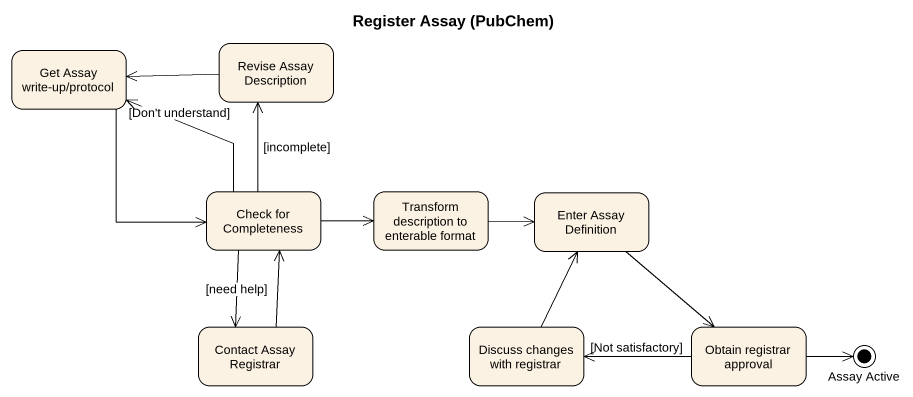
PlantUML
@startuml
title Register Assay (PubChem)
hide empty description
state "Get Assay write-up/protocol" as Get_Assay_write_up_protocol
state "Revise Assay Description" as Revise_Assay_Description
state "Check for Completeness" as Check_for_Completeness
state "Transform description to enterable format" as Transform_description_to
state "Enter Assay Definition" as Enter_Assay_Definition
state "Contact Assay Registrar" as Contact_Assay_Registrar
state "Discuss changes with registrar" as Discuss_changes_with
state "Obtain registrar approval" as Obtain_registrar_approval
state "Assay Active" as Assay_Active <<end>>
Get_Assay_write_up_protocol --> Check_for_Completeness
Revise_Assay_Description -left-> Get_Assay_write_up_protocol
Check_for_Completeness -up-> Get_Assay_write_up_protocol : [Don't understand]
Check_for_Completeness -up-> Revise_Assay_Description : [incomplete]
Check_for_Completeness -right-> Transform_description_to
Check_for_Completeness --> Contact_Assay_Registrar : [need help]
Transform_description_to -right-> Enter_Assay_Definition
Enter_Assay_Definition --> Obtain_registrar_approval
Contact_Assay_Registrar -up-> Check_for_Completeness
Discuss_changes_with -up-> Enter_Assay_Definition
Obtain_registrar_approval -left-> Discuss_changes_with : [Not satisfactory]
Obtain_registrar_approval -right-> Assay_Active
@enduml
